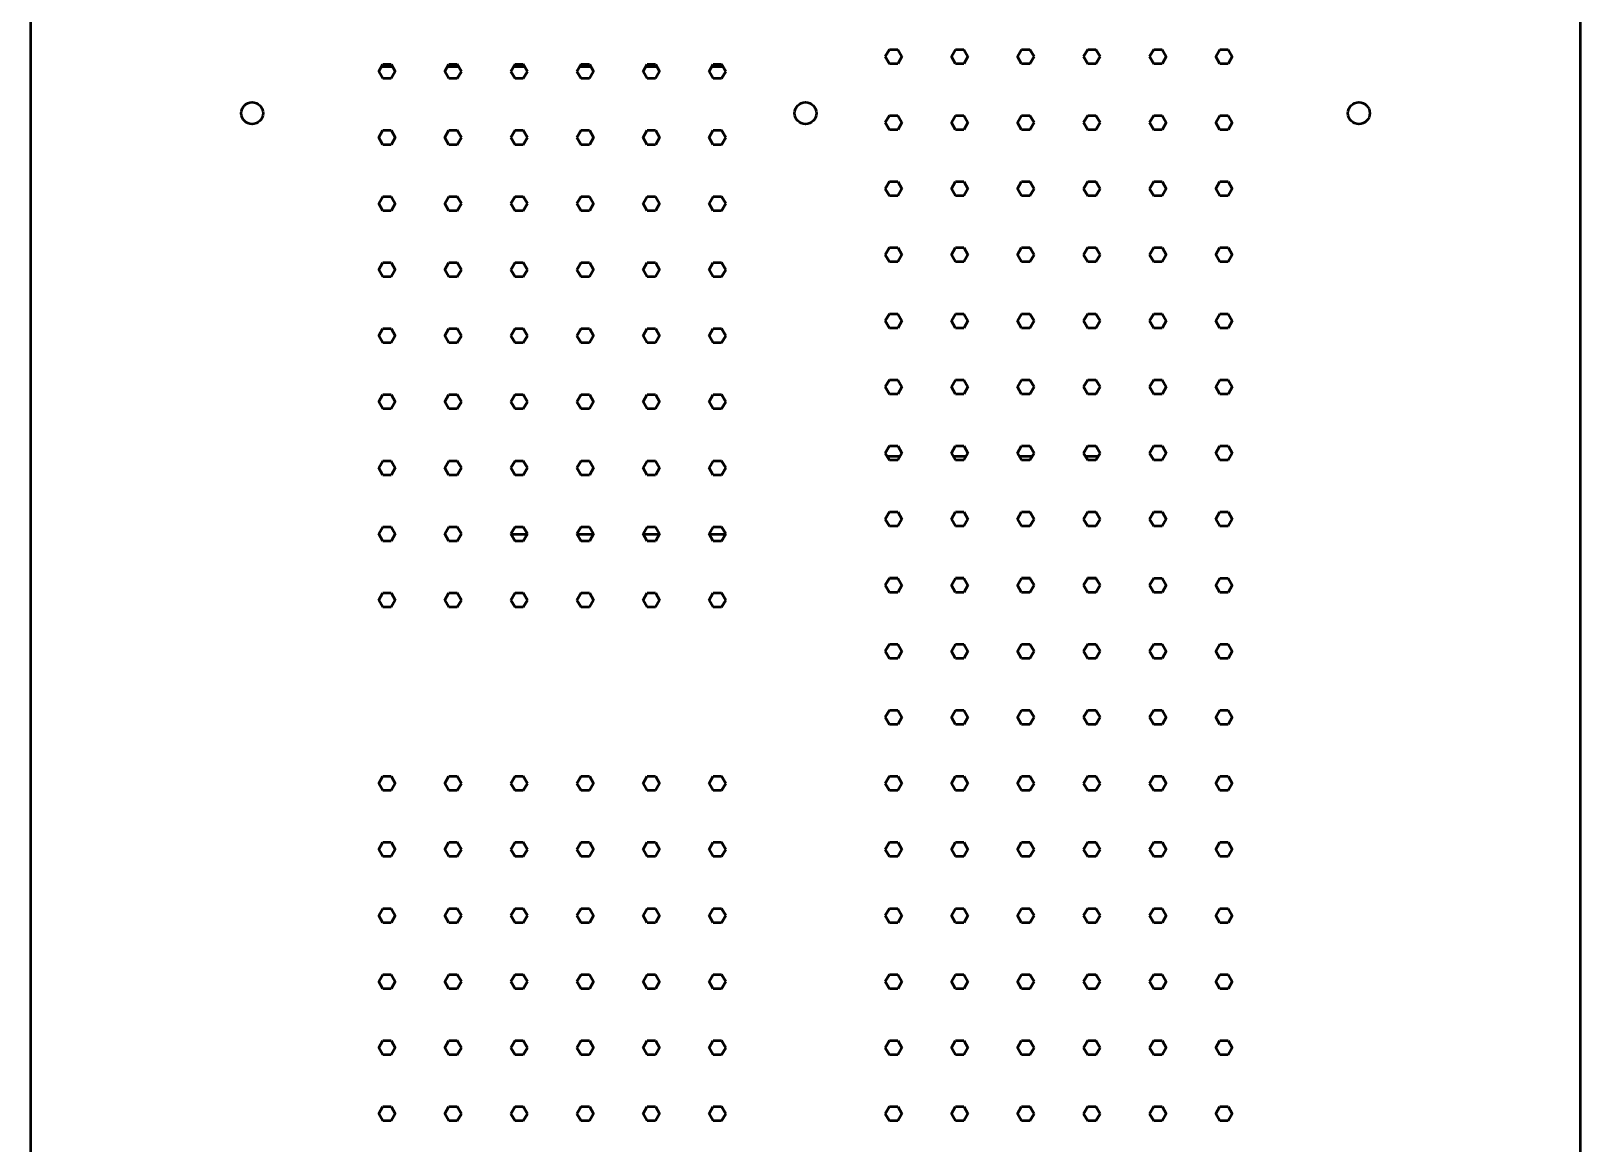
# Model space of a CAD drawing. Header units: millimetres. Extents: x 0 to 45, y -17 to 110.
# Drawn here: x 0 to 44.66, y 14.16 to 46.22 of the extents above; entities that cross this region are included whole.
import ezdxf

# ---------------------------------------------------------------- set-up
doc = ezdxf.new("R2010")
doc.units = ezdxf.units.MM
doc.layers.add('Visible (ANSI)', color=7, linetype='Continuous', lineweight=50)

msp = doc.modelspace()

# ---------------------------------------------------------------- linework, layer by layer
at = {"layer": 'Visible (ANSI)'}
for p, q in [((0, 10.114), (0, 109.807)), ((44.663, 109.807), (44.663, 10.114)), ((24.633, 45.485), (24.753, 45.692)), ((24.753, 45.692), (24.991, 45.692)), ((24.991, 45.692), (25.111, 45.485)), ((26.539, 45.485), (26.658, 45.692)), ((26.658, 45.692), (26.897, 45.692)), ((26.897, 45.692), (27.016, 45.485)), ((28.444, 45.485), (28.563, 45.692)), ((28.563, 45.692), (28.802, 45.692)), ((28.802, 45.692), (28.921, 45.485)), ((30.349, 45.485), (30.468, 45.692)), ((30.468, 45.692), (30.707, 45.692)), ((30.707, 45.692), (30.827, 45.485)), ((32.254, 45.485), (32.374, 45.692)), ((32.374, 45.692), (32.612, 45.692)), ((32.612, 45.692), (32.732, 45.485)), ((34.159, 45.485), (34.279, 45.692)), ((34.279, 45.692), (34.518, 45.692)), ((34.518, 45.692), (34.637, 45.485)), ((10.026, 45.057), (10.146, 45.264)), ((10.11, 45.202), (10.42, 45.202)), ((10.146, 45.264), (10.385, 45.264)), ((10.385, 45.264), (10.504, 45.057)), ((11.932, 45.057), (12.051, 45.264)), ((12.016, 45.202), (12.325, 45.202)), ((12.051, 45.264), (12.29, 45.264)), ((12.29, 45.264), (12.409, 45.057)), ((13.837, 45.057), (13.956, 45.264)), ((13.921, 45.202), (14.231, 45.202)), ((13.956, 45.264), (14.195, 45.264)), ((14.195, 45.264), (14.314, 45.057)), ((15.742, 45.057), (15.862, 45.264)), ((15.826, 45.202), (16.136, 45.202)), ((15.862, 45.264), (16.1, 45.264)), ((16.1, 45.264), (16.22, 45.057)), ((17.647, 45.057), (17.767, 45.264)), ((17.731, 45.202), (18.041, 45.202)), ((17.767, 45.264), (18.006, 45.264)), ((18.006, 45.264), (18.125, 45.057)), ((19.553, 45.057), (19.672, 45.264)), ((19.637, 45.202), (19.946, 45.202)), ((19.672, 45.264), (19.911, 45.264)), ((19.911, 45.264), (20.03, 45.057)), ((24.753, 45.278), (24.633, 45.485)), ((24.991, 45.278), (24.753, 45.278)), ((25.111, 45.485), (24.991, 45.278)), ((26.658, 45.278), (26.539, 45.485)), ((26.897, 45.278), (26.658, 45.278)), ((27.016, 45.485), (26.897, 45.278)), ((28.563, 45.278), (28.444, 45.485)), ((28.802, 45.278), (28.563, 45.278)), ((28.921, 45.485), (28.802, 45.278)), ((30.468, 45.278), (30.349, 45.485)), ((30.707, 45.278), (30.468, 45.278)), ((30.827, 45.485), (30.707, 45.278)), ((32.374, 45.278), (32.254, 45.485)), ((32.612, 45.278), (32.374, 45.278)), ((32.732, 45.485), (32.612, 45.278)), ((34.279, 45.278), (34.159, 45.485)), ((34.518, 45.278), (34.279, 45.278)), ((34.637, 45.485), (34.518, 45.278)), ((10.146, 44.85), (10.026, 45.057)), ((10.385, 44.85), (10.146, 44.85)), ((10.504, 45.057), (10.385, 44.85)), ((12.051, 44.85), (11.932, 45.057)), ((12.29, 44.85), (12.051, 44.85)), ((12.409, 45.057), (12.29, 44.85)), ((13.956, 44.85), (13.837, 45.057)), ((14.195, 44.85), (13.956, 44.85)), ((14.314, 45.057), (14.195, 44.85)), ((15.862, 44.85), (15.742, 45.057)), ((16.1, 44.85), (15.862, 44.85)), ((16.22, 45.057), (16.1, 44.85)), ((17.767, 44.85), (17.647, 45.057)), ((18.006, 44.85), (17.767, 44.85)), ((18.125, 45.057), (18.006, 44.85)), ((19.672, 44.85), (19.553, 45.057)), ((19.911, 44.85), (19.672, 44.85)), ((20.03, 45.057), (19.911, 44.85)), ((24.633, 43.58), (24.753, 43.787)), ((24.753, 43.787), (24.991, 43.787)), ((24.991, 43.787), (25.111, 43.58)), ((26.539, 43.58), (26.658, 43.787)), ((26.658, 43.787), (26.897, 43.787)), ((26.897, 43.787), (27.016, 43.58)), ((28.444, 43.58), (28.563, 43.787)), ((28.563, 43.787), (28.802, 43.787)), ((28.802, 43.787), (28.921, 43.58)), ((30.349, 43.58), (30.468, 43.787)), ((30.468, 43.787), (30.707, 43.787)), ((30.707, 43.787), (30.827, 43.58)), ((32.254, 43.58), (32.374, 43.787)), ((32.374, 43.787), (32.612, 43.787)), ((32.612, 43.787), (32.732, 43.58)), ((34.159, 43.58), (34.279, 43.787)), ((34.279, 43.787), (34.518, 43.787)), ((34.518, 43.787), (34.637, 43.58)), ((10.026, 43.152), (10.146, 43.359)), ((10.146, 43.359), (10.385, 43.359)), ((10.385, 43.359), (10.504, 43.152)), ((11.932, 43.152), (12.051, 43.359)), ((12.051, 43.359), (12.29, 43.359)), ((12.29, 43.359), (12.409, 43.152)), ((13.837, 43.152), (13.956, 43.359)), ((13.956, 43.359), (14.195, 43.359)), ((14.195, 43.359), (14.314, 43.152)), ((15.742, 43.152), (15.862, 43.359)), ((15.862, 43.359), (16.1, 43.359)), ((16.1, 43.359), (16.22, 43.152)), ((17.647, 43.152), (17.767, 43.359)), ((17.767, 43.359), (18.006, 43.359)), ((18.006, 43.359), (18.125, 43.152)), ((19.553, 43.152), (19.672, 43.359)), ((19.672, 43.359), (19.911, 43.359)), ((19.911, 43.359), (20.03, 43.152)), ((24.753, 43.373), (24.633, 43.58)), ((24.991, 43.373), (24.753, 43.373)), ((25.111, 43.58), (24.991, 43.373)), ((26.658, 43.373), (26.539, 43.58)), ((26.897, 43.373), (26.658, 43.373)), ((27.016, 43.58), (26.897, 43.373)), ((28.563, 43.373), (28.444, 43.58)), ((28.802, 43.373), (28.563, 43.373)), ((28.921, 43.58), (28.802, 43.373)), ((30.468, 43.373), (30.349, 43.58)), ((30.707, 43.373), (30.468, 43.373)), ((30.827, 43.58), (30.707, 43.373)), ((32.374, 43.373), (32.254, 43.58)), ((32.612, 43.373), (32.374, 43.373)), ((32.732, 43.58), (32.612, 43.373)), ((34.279, 43.373), (34.159, 43.58)), ((34.518, 43.373), (34.279, 43.373)), ((34.637, 43.58), (34.518, 43.373)), ((10.146, 42.945), (10.026, 43.152)), ((10.385, 42.945), (10.146, 42.945)), ((10.504, 43.152), (10.385, 42.945)), ((12.051, 42.945), (11.932, 43.152)), ((12.29, 42.945), (12.051, 42.945)), ((12.409, 43.152), (12.29, 42.945)), ((13.956, 42.945), (13.837, 43.152)), ((14.195, 42.945), (13.956, 42.945)), ((14.314, 43.152), (14.195, 42.945)), ((15.862, 42.945), (15.742, 43.152)), ((16.1, 42.945), (15.862, 42.945)), ((16.22, 43.152), (16.1, 42.945)), ((17.767, 42.945), (17.647, 43.152)), ((18.006, 42.945), (17.767, 42.945)), ((18.125, 43.152), (18.006, 42.945)), ((19.672, 42.945), (19.553, 43.152)), ((19.911, 42.945), (19.672, 42.945)), ((20.03, 43.152), (19.911, 42.945)), ((24.633, 41.675), (24.753, 41.882)), ((24.753, 41.468), (24.633, 41.675)), ((24.753, 41.882), (24.991, 41.882)), ((24.991, 41.882), (25.111, 41.675)), ((25.111, 41.675), (24.991, 41.468)), ((26.539, 41.675), (26.658, 41.882)), ((26.658, 41.468), (26.539, 41.675)), ((26.658, 41.882), (26.897, 41.882)), ((26.897, 41.882), (27.016, 41.675)), ((27.016, 41.675), (26.897, 41.468)), ((28.444, 41.675), (28.563, 41.882)), ((28.563, 41.468), (28.444, 41.675)), ((28.563, 41.882), (28.802, 41.882)), ((28.802, 41.882), (28.921, 41.675)), ((28.921, 41.675), (28.802, 41.468)), ((30.349, 41.675), (30.468, 41.882)), ((30.468, 41.468), (30.349, 41.675)), ((30.468, 41.882), (30.707, 41.882)), ((30.707, 41.882), (30.827, 41.675)), ((30.827, 41.675), (30.707, 41.468)), ((32.254, 41.675), (32.374, 41.882)), ((32.374, 41.468), (32.254, 41.675)), ((32.374, 41.882), (32.612, 41.882)), ((32.612, 41.882), (32.732, 41.675)), ((32.732, 41.675), (32.612, 41.468)), ((34.159, 41.675), (34.279, 41.882)), ((34.279, 41.468), (34.159, 41.675)), ((34.279, 41.882), (34.518, 41.882)), ((34.518, 41.882), (34.637, 41.675)), ((34.637, 41.675), (34.518, 41.468)), ((10.026, 41.247), (10.146, 41.453)), ((10.146, 41.04), (10.026, 41.247)), ((10.146, 41.453), (10.385, 41.453)), ((10.385, 41.453), (10.504, 41.247)), ((10.504, 41.247), (10.385, 41.04)), ((11.932, 41.247), (12.051, 41.453)), ((12.051, 41.04), (11.932, 41.247)), ((12.051, 41.453), (12.29, 41.453)), ((12.29, 41.453), (12.409, 41.247)), ((12.409, 41.247), (12.29, 41.04)), ((13.837, 41.247), (13.956, 41.453)), ((13.956, 41.04), (13.837, 41.247)), ((13.956, 41.453), (14.195, 41.453)), ((14.195, 41.453), (14.314, 41.247)), ((14.314, 41.247), (14.195, 41.04)), ((15.742, 41.247), (15.862, 41.453)), ((15.862, 41.04), (15.742, 41.247)), ((15.862, 41.453), (16.1, 41.453)), ((16.1, 41.453), (16.22, 41.247)), ((16.22, 41.247), (16.1, 41.04)), ((17.647, 41.247), (17.767, 41.453)), ((17.767, 41.04), (17.647, 41.247)), ((17.767, 41.453), (18.006, 41.453)), ((18.006, 41.453), (18.125, 41.247)), ((18.125, 41.247), (18.006, 41.04)), ((19.553, 41.247), (19.672, 41.453)), ((19.672, 41.04), (19.553, 41.247)), ((19.672, 41.453), (19.911, 41.453)), ((19.911, 41.453), (20.03, 41.247)), ((20.03, 41.247), (19.911, 41.04)), ((24.991, 41.468), (24.753, 41.468)), ((26.897, 41.468), (26.658, 41.468)), ((28.802, 41.468), (28.563, 41.468)), ((30.707, 41.468), (30.468, 41.468)), ((32.612, 41.468), (32.374, 41.468)), ((34.518, 41.468), (34.279, 41.468)), ((10.385, 41.04), (10.146, 41.04)), ((12.29, 41.04), (12.051, 41.04)), ((14.195, 41.04), (13.956, 41.04)), ((16.1, 41.04), (15.862, 41.04)), ((18.006, 41.04), (17.767, 41.04)), ((19.911, 41.04), (19.672, 41.04)), ((24.633, 39.77), (24.753, 39.976)), ((24.753, 39.563), (24.633, 39.77)), ((24.753, 39.976), (24.991, 39.976)), ((24.991, 39.976), (25.111, 39.77)), ((25.111, 39.77), (24.991, 39.563)), ((26.539, 39.77), (26.658, 39.976)), ((26.658, 39.563), (26.539, 39.77)), ((26.658, 39.976), (26.897, 39.976)), ((26.897, 39.976), (27.016, 39.77)), ((27.016, 39.77), (26.897, 39.563)), ((28.444, 39.77), (28.563, 39.976)), ((28.563, 39.563), (28.444, 39.77)), ((28.563, 39.976), (28.802, 39.976)), ((28.802, 39.976), (28.921, 39.77)), ((28.921, 39.77), (28.802, 39.563)), ((30.349, 39.77), (30.468, 39.976)), ((30.468, 39.563), (30.349, 39.77)), ((30.468, 39.976), (30.707, 39.976)), ((30.707, 39.976), (30.827, 39.77)), ((30.827, 39.77), (30.707, 39.563)), ((32.254, 39.77), (32.374, 39.976)), ((32.374, 39.563), (32.254, 39.77)), ((32.374, 39.976), (32.612, 39.976)), ((32.612, 39.976), (32.732, 39.77)), ((32.732, 39.77), (32.612, 39.563)), ((34.159, 39.77), (34.279, 39.976)), ((34.279, 39.563), (34.159, 39.77)), ((34.279, 39.976), (34.518, 39.976)), ((34.518, 39.976), (34.637, 39.77)), ((34.637, 39.77), (34.518, 39.563)), ((10.026, 39.341), (10.146, 39.548)), ((10.146, 39.134), (10.026, 39.341)), ((10.146, 39.548), (10.385, 39.548)), ((10.385, 39.548), (10.504, 39.341)), ((10.504, 39.341), (10.385, 39.134)), ((11.932, 39.341), (12.051, 39.548)), ((12.051, 39.134), (11.932, 39.341)), ((12.051, 39.548), (12.29, 39.548)), ((12.29, 39.548), (12.409, 39.341)), ((12.409, 39.341), (12.29, 39.134)), ((13.837, 39.341), (13.956, 39.548)), ((13.956, 39.134), (13.837, 39.341)), ((13.956, 39.548), (14.195, 39.548)), ((14.195, 39.548), (14.314, 39.341)), ((14.314, 39.341), (14.195, 39.134)), ((15.742, 39.341), (15.862, 39.548)), ((15.862, 39.134), (15.742, 39.341)), ((15.862, 39.548), (16.1, 39.548)), ((16.1, 39.548), (16.22, 39.341)), ((16.22, 39.341), (16.1, 39.134)), ((17.647, 39.341), (17.767, 39.548)), ((17.767, 39.134), (17.647, 39.341)), ((17.767, 39.548), (18.006, 39.548)), ((18.006, 39.548), (18.125, 39.341)), ((18.125, 39.341), (18.006, 39.134)), ((19.553, 39.341), (19.672, 39.548)), ((19.672, 39.134), (19.553, 39.341)), ((19.672, 39.548), (19.911, 39.548)), ((19.911, 39.548), (20.03, 39.341)), ((20.03, 39.341), (19.911, 39.134)), ((24.991, 39.563), (24.753, 39.563)), ((26.897, 39.563), (26.658, 39.563)), ((28.802, 39.563), (28.563, 39.563)), ((30.707, 39.563), (30.468, 39.563)), ((32.612, 39.563), (32.374, 39.563)), ((34.518, 39.563), (34.279, 39.563)), ((10.385, 39.134), (10.146, 39.134)), ((12.29, 39.134), (12.051, 39.134)), ((14.195, 39.134), (13.956, 39.134)), ((16.1, 39.134), (15.862, 39.134)), ((18.006, 39.134), (17.767, 39.134)), ((19.911, 39.134), (19.672, 39.134)), ((24.633, 37.864), (24.753, 38.071)), ((24.753, 38.071), (24.991, 38.071)), ((24.991, 38.071), (25.111, 37.864)), ((26.539, 37.864), (26.658, 38.071)), ((26.658, 38.071), (26.897, 38.071)), ((26.897, 38.071), (27.016, 37.864)), ((28.444, 37.864), (28.563, 38.071)), ((28.563, 38.071), (28.802, 38.071)), ((28.802, 38.071), (28.921, 37.864)), ((30.349, 37.864), (30.468, 38.071)), ((30.468, 38.071), (30.707, 38.071)), ((30.707, 38.071), (30.827, 37.864)), ((32.254, 37.864), (32.374, 38.071)), ((32.374, 38.071), (32.612, 38.071)), ((32.612, 38.071), (32.732, 37.864)), ((34.159, 37.864), (34.279, 38.071)), ((34.279, 38.071), (34.518, 38.071)), ((34.518, 38.071), (34.637, 37.864)), ((10.026, 37.436), (10.146, 37.643)), ((10.146, 37.643), (10.385, 37.643)), ((10.385, 37.643), (10.504, 37.436)), ((11.932, 37.436), (12.051, 37.643)), ((12.051, 37.643), (12.29, 37.643)), ((12.29, 37.643), (12.409, 37.436)), ((13.837, 37.436), (13.956, 37.643)), ((13.956, 37.643), (14.195, 37.643)), ((14.195, 37.643), (14.314, 37.436)), ((15.742, 37.436), (15.862, 37.643)), ((15.862, 37.643), (16.1, 37.643)), ((16.1, 37.643), (16.22, 37.436)), ((17.647, 37.436), (17.767, 37.643)), ((17.767, 37.643), (18.006, 37.643)), ((18.006, 37.643), (18.125, 37.436)), ((19.553, 37.436), (19.672, 37.643)), ((19.672, 37.643), (19.911, 37.643)), ((19.911, 37.643), (20.03, 37.436)), ((24.753, 37.658), (24.633, 37.864)), ((24.991, 37.658), (24.753, 37.658)), ((25.111, 37.864), (24.991, 37.658)), ((26.658, 37.658), (26.539, 37.864)), ((26.897, 37.658), (26.658, 37.658)), ((27.016, 37.864), (26.897, 37.658)), ((28.563, 37.658), (28.444, 37.864)), ((28.802, 37.658), (28.563, 37.658)), ((28.921, 37.864), (28.802, 37.658)), ((30.468, 37.658), (30.349, 37.864)), ((30.707, 37.658), (30.468, 37.658)), ((30.827, 37.864), (30.707, 37.658)), ((32.374, 37.658), (32.254, 37.864)), ((32.612, 37.658), (32.374, 37.658)), ((32.732, 37.864), (32.612, 37.658)), ((34.279, 37.658), (34.159, 37.864)), ((34.518, 37.658), (34.279, 37.658)), ((34.637, 37.864), (34.518, 37.658)), ((10.146, 37.229), (10.026, 37.436)), ((10.385, 37.229), (10.146, 37.229)), ((10.504, 37.436), (10.385, 37.229)), ((12.051, 37.229), (11.932, 37.436)), ((12.29, 37.229), (12.051, 37.229)), ((12.409, 37.436), (12.29, 37.229)), ((13.956, 37.229), (13.837, 37.436)), ((14.195, 37.229), (13.956, 37.229)), ((14.314, 37.436), (14.195, 37.229)), ((15.862, 37.229), (15.742, 37.436)), ((16.1, 37.229), (15.862, 37.229)), ((16.22, 37.436), (16.1, 37.229)), ((17.767, 37.229), (17.647, 37.436)), ((18.006, 37.229), (17.767, 37.229)), ((18.125, 37.436), (18.006, 37.229)), ((19.672, 37.229), (19.553, 37.436)), ((19.911, 37.229), (19.672, 37.229)), ((20.03, 37.436), (19.911, 37.229)), ((10.026, 35.531), (10.146, 35.738)), ((10.146, 35.738), (10.385, 35.738)), ((10.385, 35.738), (10.504, 35.531)), ((11.932, 35.531), (12.051, 35.738)), ((12.051, 35.738), (12.29, 35.738)), ((12.29, 35.738), (12.409, 35.531)), ((13.837, 35.531), (13.956, 35.738)), ((13.956, 35.738), (14.195, 35.738)), ((14.195, 35.738), (14.314, 35.531)), ((15.742, 35.531), (15.862, 35.738)), ((15.862, 35.738), (16.1, 35.738)), ((16.1, 35.738), (16.22, 35.531)), ((17.647, 35.531), (17.767, 35.738)), ((17.767, 35.738), (18.006, 35.738)), ((18.006, 35.738), (18.125, 35.531)), ((19.553, 35.531), (19.672, 35.738)), ((19.672, 35.738), (19.911, 35.738)), ((19.911, 35.738), (20.03, 35.531)), ((24.633, 35.959), (24.753, 36.166)), ((24.753, 35.752), (24.633, 35.959)), ((24.753, 36.166), (24.991, 36.166)), ((24.991, 35.752), (24.753, 35.752)), ((24.991, 36.166), (25.111, 35.959)), ((25.111, 35.959), (24.991, 35.752)), ((26.539, 35.959), (26.658, 36.166)), ((26.658, 35.752), (26.539, 35.959)), ((26.658, 36.166), (26.897, 36.166)), ((26.897, 35.752), (26.658, 35.752)), ((26.897, 36.166), (27.016, 35.959)), ((27.016, 35.959), (26.897, 35.752)), ((28.444, 35.959), (28.563, 36.166)), ((28.563, 35.752), (28.444, 35.959)), ((28.563, 36.166), (28.802, 36.166)), ((28.802, 35.752), (28.563, 35.752)), ((28.802, 36.166), (28.921, 35.959)), ((28.921, 35.959), (28.802, 35.752)), ((30.349, 35.959), (30.468, 36.166)), ((30.468, 35.752), (30.349, 35.959)), ((30.468, 36.166), (30.707, 36.166)), ((30.707, 35.752), (30.468, 35.752)), ((30.707, 36.166), (30.827, 35.959)), ((30.827, 35.959), (30.707, 35.752)), ((32.254, 35.959), (32.374, 36.166)), ((32.374, 35.752), (32.254, 35.959)), ((32.374, 36.166), (32.612, 36.166)), ((32.612, 35.752), (32.374, 35.752)), ((32.612, 36.166), (32.732, 35.959)), ((32.732, 35.959), (32.612, 35.752)), ((34.159, 35.959), (34.279, 36.166)), ((34.279, 35.752), (34.159, 35.959)), ((34.279, 36.166), (34.518, 36.166)), ((34.518, 35.752), (34.279, 35.752)), ((34.518, 36.166), (34.637, 35.959)), ((34.637, 35.959), (34.518, 35.752)), ((10.146, 35.324), (10.026, 35.531)), ((10.385, 35.324), (10.146, 35.324)), ((10.504, 35.531), (10.385, 35.324)), ((12.051, 35.324), (11.932, 35.531)), ((12.29, 35.324), (12.051, 35.324)), ((12.409, 35.531), (12.29, 35.324)), ((13.956, 35.324), (13.837, 35.531)), ((14.195, 35.324), (13.956, 35.324)), ((14.314, 35.531), (14.195, 35.324)), ((15.862, 35.324), (15.742, 35.531)), ((16.1, 35.324), (15.862, 35.324)), ((16.22, 35.531), (16.1, 35.324)), ((17.767, 35.324), (17.647, 35.531)), ((18.006, 35.324), (17.767, 35.324)), ((18.125, 35.531), (18.006, 35.324)), ((19.672, 35.324), (19.553, 35.531)), ((19.911, 35.324), (19.672, 35.324)), ((20.03, 35.531), (19.911, 35.324)), ((24.633, 34.054), (24.753, 34.261)), ((24.753, 33.847), (24.633, 34.054)), ((24.687, 33.961), (25.058, 33.961)), ((24.753, 34.261), (24.991, 34.261)), ((24.991, 34.261), (25.111, 34.054)), ((25.111, 34.054), (24.991, 33.847)), ((26.539, 34.054), (26.658, 34.261)), ((26.658, 33.847), (26.539, 34.054)), ((26.592, 33.961), (26.963, 33.961)), ((26.658, 34.261), (26.897, 34.261)), ((26.897, 34.261), (27.016, 34.054)), ((27.016, 34.054), (26.897, 33.847)), ((28.444, 34.054), (28.563, 34.261)), ((28.563, 33.847), (28.444, 34.054)), ((28.497, 33.961), (28.868, 33.961)), ((28.563, 34.261), (28.802, 34.261)), ((28.802, 34.261), (28.921, 34.054)), ((28.921, 34.054), (28.802, 33.847)), ((30.349, 34.054), (30.468, 34.261)), ((30.468, 33.847), (30.349, 34.054)), ((30.402, 33.961), (30.773, 33.961)), ((30.468, 34.261), (30.707, 34.261)), ((30.707, 34.261), (30.827, 34.054)), ((30.827, 34.054), (30.707, 33.847)), ((32.254, 34.054), (32.374, 34.261)), ((32.374, 33.847), (32.254, 34.054)), ((32.374, 34.261), (32.612, 34.261)), ((32.612, 34.261), (32.732, 34.054)), ((32.732, 34.054), (32.612, 33.847)), ((34.159, 34.054), (34.279, 34.261)), ((34.279, 33.847), (34.159, 34.054)), ((34.279, 34.261), (34.518, 34.261)), ((34.518, 34.261), (34.637, 34.054)), ((34.637, 34.054), (34.518, 33.847)), ((10.026, 33.626), (10.146, 33.832)), ((10.146, 33.419), (10.026, 33.626)), ((10.146, 33.832), (10.385, 33.832)), ((10.385, 33.832), (10.504, 33.626)), ((10.504, 33.626), (10.385, 33.419)), ((11.932, 33.626), (12.051, 33.832)), ((12.051, 33.419), (11.932, 33.626)), ((12.051, 33.832), (12.29, 33.832)), ((12.29, 33.832), (12.409, 33.626)), ((12.409, 33.626), (12.29, 33.419)), ((13.837, 33.626), (13.956, 33.832)), ((13.956, 33.419), (13.837, 33.626)), ((13.956, 33.832), (14.195, 33.832)), ((14.195, 33.832), (14.314, 33.626)), ((14.314, 33.626), (14.195, 33.419)), ((15.742, 33.626), (15.862, 33.832)), ((15.862, 33.419), (15.742, 33.626)), ((15.862, 33.832), (16.1, 33.832)), ((16.1, 33.832), (16.22, 33.626)), ((16.22, 33.626), (16.1, 33.419)), ((17.647, 33.626), (17.767, 33.832)), ((17.767, 33.419), (17.647, 33.626)), ((17.767, 33.832), (18.006, 33.832)), ((18.006, 33.832), (18.125, 33.626)), ((18.125, 33.626), (18.006, 33.419)), ((19.553, 33.626), (19.672, 33.832)), ((19.672, 33.419), (19.553, 33.626)), ((19.672, 33.832), (19.911, 33.832)), ((19.911, 33.832), (20.03, 33.626)), ((20.03, 33.626), (19.911, 33.419)), ((24.991, 33.847), (24.753, 33.847)), ((26.897, 33.847), (26.658, 33.847)), ((28.802, 33.847), (28.563, 33.847)), ((30.707, 33.847), (30.468, 33.847)), ((32.612, 33.847), (32.374, 33.847)), ((34.518, 33.847), (34.279, 33.847)), ((10.385, 33.419), (10.146, 33.419)), ((12.29, 33.419), (12.051, 33.419)), ((14.195, 33.419), (13.956, 33.419)), ((16.1, 33.419), (15.862, 33.419)), ((18.006, 33.419), (17.767, 33.419)), ((19.911, 33.419), (19.672, 33.419)), ((24.633, 32.149), (24.753, 32.355)), ((24.753, 32.355), (24.991, 32.355)), ((24.991, 32.355), (25.111, 32.149)), ((26.539, 32.149), (26.658, 32.355)), ((26.658, 32.355), (26.897, 32.355)), ((26.897, 32.355), (27.016, 32.149)), ((28.444, 32.149), (28.563, 32.355)), ((28.563, 32.355), (28.802, 32.355)), ((28.802, 32.355), (28.921, 32.149)), ((30.349, 32.149), (30.468, 32.355)), ((30.468, 32.355), (30.707, 32.355)), ((30.707, 32.355), (30.827, 32.149)), ((32.254, 32.149), (32.374, 32.355)), ((32.374, 32.355), (32.612, 32.355)), ((32.612, 32.355), (32.732, 32.149)), ((34.159, 32.149), (34.279, 32.355)), ((34.279, 32.355), (34.518, 32.355)), ((34.518, 32.355), (34.637, 32.149)), ((10.026, 31.72), (10.146, 31.927)), ((10.146, 31.514), (10.026, 31.72)), ((10.146, 31.927), (10.385, 31.927)), ((10.385, 31.927), (10.504, 31.72)), ((10.504, 31.72), (10.385, 31.514)), ((11.932, 31.72), (12.051, 31.927)), ((12.051, 31.514), (11.932, 31.72)), ((12.051, 31.927), (12.29, 31.927)), ((12.29, 31.927), (12.409, 31.72)), ((12.409, 31.72), (12.29, 31.514)), ((13.837, 31.72), (13.956, 31.927)), ((13.956, 31.514), (13.837, 31.72)), ((13.84, 31.715), (14.311, 31.715)), ((13.956, 31.927), (14.195, 31.927)), ((14.195, 31.927), (14.314, 31.72)), ((14.314, 31.72), (14.195, 31.514)), ((15.742, 31.72), (15.862, 31.927)), ((15.862, 31.514), (15.742, 31.72)), ((15.745, 31.715), (16.216, 31.715)), ((15.862, 31.927), (16.1, 31.927)), ((16.1, 31.927), (16.22, 31.72)), ((16.22, 31.72), (16.1, 31.514)), ((17.647, 31.72), (17.767, 31.927)), ((17.767, 31.514), (17.647, 31.72)), ((17.651, 31.715), (18.122, 31.715)), ((17.767, 31.927), (18.006, 31.927)), ((18.006, 31.927), (18.125, 31.72)), ((18.125, 31.72), (18.006, 31.514)), ((19.553, 31.72), (19.672, 31.927)), ((19.672, 31.514), (19.553, 31.72)), ((19.556, 31.715), (20.027, 31.715)), ((19.672, 31.927), (19.911, 31.927)), ((19.911, 31.927), (20.03, 31.72)), ((20.03, 31.72), (19.911, 31.514)), ((24.753, 31.942), (24.633, 32.149)), ((24.991, 31.942), (24.753, 31.942)), ((25.111, 32.149), (24.991, 31.942)), ((26.658, 31.942), (26.539, 32.149)), ((26.897, 31.942), (26.658, 31.942)), ((27.016, 32.149), (26.897, 31.942)), ((28.563, 31.942), (28.444, 32.149)), ((28.802, 31.942), (28.563, 31.942)), ((28.921, 32.149), (28.802, 31.942)), ((30.468, 31.942), (30.349, 32.149)), ((30.707, 31.942), (30.468, 31.942)), ((30.827, 32.149), (30.707, 31.942)), ((32.374, 31.942), (32.254, 32.149)), ((32.612, 31.942), (32.374, 31.942)), ((32.732, 32.149), (32.612, 31.942)), ((34.279, 31.942), (34.159, 32.149)), ((34.518, 31.942), (34.279, 31.942)), ((34.637, 32.149), (34.518, 31.942)), ((10.385, 31.514), (10.146, 31.514)), ((12.29, 31.514), (12.051, 31.514)), ((14.195, 31.514), (13.956, 31.514)), ((16.1, 31.514), (15.862, 31.514)), ((18.006, 31.514), (17.767, 31.514)), ((19.911, 31.514), (19.672, 31.514)), ((24.633, 30.243), (24.753, 30.45)), ((24.995, 30.444), (24.749, 30.444)), ((24.753, 30.45), (24.991, 30.45)), ((24.991, 30.45), (25.111, 30.243)), ((26.539, 30.243), (26.658, 30.45)), ((26.9, 30.444), (26.655, 30.444)), ((26.658, 30.45), (26.897, 30.45)), ((26.897, 30.45), (27.016, 30.243)), ((28.444, 30.243), (28.563, 30.45)), ((28.805, 30.444), (28.56, 30.444)), ((28.563, 30.45), (28.802, 30.45)), ((28.802, 30.45), (28.921, 30.243)), ((30.349, 30.243), (30.468, 30.45)), ((30.711, 30.444), (30.465, 30.444)), ((30.468, 30.45), (30.707, 30.45)), ((30.707, 30.45), (30.827, 30.243)), ((32.254, 30.243), (32.374, 30.45)), ((32.374, 30.45), (32.612, 30.45)), ((32.612, 30.45), (32.732, 30.243)), ((34.159, 30.243), (34.279, 30.45)), ((34.279, 30.45), (34.518, 30.45)), ((34.518, 30.45), (34.637, 30.243)), ((10.026, 29.815), (10.146, 30.022)), ((10.146, 30.022), (10.385, 30.022)), ((10.385, 30.022), (10.504, 29.815)), ((11.932, 29.815), (12.051, 30.022)), ((12.051, 30.022), (12.29, 30.022)), ((12.29, 30.022), (12.409, 29.815)), ((13.837, 29.815), (13.956, 30.022)), ((13.956, 30.022), (14.195, 30.022)), ((14.195, 30.022), (14.314, 29.815)), ((15.742, 29.815), (15.862, 30.022)), ((15.862, 30.022), (16.1, 30.022)), ((16.1, 30.022), (16.22, 29.815)), ((17.647, 29.815), (17.767, 30.022)), ((17.767, 30.022), (18.006, 30.022)), ((18.006, 30.022), (18.125, 29.815)), ((19.553, 29.815), (19.672, 30.022)), ((19.672, 30.022), (19.911, 30.022)), ((19.911, 30.022), (20.03, 29.815)), ((24.753, 30.037), (24.633, 30.243)), ((24.991, 30.037), (24.753, 30.037)), ((25.111, 30.243), (24.991, 30.037)), ((26.658, 30.037), (26.539, 30.243)), ((26.897, 30.037), (26.658, 30.037)), ((27.016, 30.243), (26.897, 30.037)), ((28.563, 30.037), (28.444, 30.243)), ((28.802, 30.037), (28.563, 30.037)), ((28.921, 30.243), (28.802, 30.037)), ((30.468, 30.037), (30.349, 30.243)), ((30.707, 30.037), (30.468, 30.037)), ((30.827, 30.243), (30.707, 30.037)), ((32.374, 30.037), (32.254, 30.243)), ((32.612, 30.037), (32.374, 30.037)), ((32.732, 30.243), (32.612, 30.037)), ((34.279, 30.037), (34.159, 30.243)), ((34.518, 30.037), (34.279, 30.037)), ((34.637, 30.243), (34.518, 30.037)), ((10.146, 29.608), (10.026, 29.815)), ((10.385, 29.608), (10.146, 29.608)), ((10.504, 29.815), (10.385, 29.608)), ((12.051, 29.608), (11.932, 29.815)), ((12.29, 29.608), (12.051, 29.608)), ((12.409, 29.815), (12.29, 29.608)), ((13.956, 29.608), (13.837, 29.815)), ((14.195, 29.608), (13.956, 29.608)), ((14.314, 29.815), (14.195, 29.608)), ((15.862, 29.608), (15.742, 29.815)), ((16.1, 29.608), (15.862, 29.608)), ((16.22, 29.815), (16.1, 29.608)), ((17.767, 29.608), (17.647, 29.815)), ((18.006, 29.608), (17.767, 29.608)), ((18.125, 29.815), (18.006, 29.608)), ((19.672, 29.608), (19.553, 29.815)), ((19.911, 29.608), (19.672, 29.608)), ((20.03, 29.815), (19.911, 29.608)), ((24.633, 28.338), (24.753, 28.545)), ((24.753, 28.131), (24.633, 28.338)), ((24.753, 28.545), (24.991, 28.545)), ((24.991, 28.545), (25.111, 28.338)), ((25.111, 28.338), (24.991, 28.131)), ((26.539, 28.338), (26.658, 28.545)), ((26.658, 28.131), (26.539, 28.338)), ((26.658, 28.545), (26.897, 28.545)), ((26.897, 28.545), (27.016, 28.338)), ((27.016, 28.338), (26.897, 28.131)), ((28.444, 28.338), (28.563, 28.545)), ((28.563, 28.131), (28.444, 28.338)), ((28.563, 28.545), (28.802, 28.545)), ((28.802, 28.545), (28.921, 28.338)), ((28.921, 28.338), (28.802, 28.131)), ((30.349, 28.338), (30.468, 28.545)), ((30.468, 28.131), (30.349, 28.338)), ((30.468, 28.545), (30.707, 28.545)), ((30.707, 28.545), (30.827, 28.338)), ((30.827, 28.338), (30.707, 28.131)), ((32.254, 28.338), (32.374, 28.545)), ((32.374, 28.131), (32.254, 28.338)), ((32.374, 28.545), (32.612, 28.545)), ((32.612, 28.545), (32.732, 28.338)), ((32.732, 28.338), (32.612, 28.131)), ((34.159, 28.338), (34.279, 28.545)), ((34.279, 28.131), (34.159, 28.338)), ((34.279, 28.545), (34.518, 28.545)), ((34.518, 28.545), (34.637, 28.338)), ((34.637, 28.338), (34.518, 28.131)), ((24.991, 28.131), (24.753, 28.131)), ((26.897, 28.131), (26.658, 28.131)), ((28.802, 28.131), (28.563, 28.131)), ((30.707, 28.131), (30.468, 28.131)), ((32.612, 28.131), (32.374, 28.131)), ((34.518, 28.131), (34.279, 28.131)), ((24.633, 26.433), (24.753, 26.64)), ((24.753, 26.226), (24.633, 26.433)), ((24.753, 26.64), (24.991, 26.64)), ((24.991, 26.64), (25.111, 26.433)), ((25.111, 26.433), (24.991, 26.226)), ((26.539, 26.433), (26.658, 26.64)), ((26.658, 26.226), (26.539, 26.433)), ((26.658, 26.64), (26.897, 26.64)), ((26.897, 26.64), (27.016, 26.433)), ((27.016, 26.433), (26.897, 26.226)), ((28.444, 26.433), (28.563, 26.64)), ((28.563, 26.226), (28.444, 26.433)), ((28.563, 26.64), (28.802, 26.64)), ((28.802, 26.64), (28.921, 26.433)), ((28.921, 26.433), (28.802, 26.226)), ((30.349, 26.433), (30.468, 26.64)), ((30.468, 26.226), (30.349, 26.433)), ((30.468, 26.64), (30.707, 26.64)), ((30.707, 26.64), (30.827, 26.433)), ((30.827, 26.433), (30.707, 26.226)), ((32.254, 26.433), (32.374, 26.64)), ((32.374, 26.226), (32.254, 26.433)), ((32.374, 26.64), (32.612, 26.64)), ((32.612, 26.64), (32.732, 26.433)), ((32.732, 26.433), (32.612, 26.226)), ((34.159, 26.433), (34.279, 26.64)), ((34.279, 26.226), (34.159, 26.433)), ((34.279, 26.64), (34.518, 26.64)), ((34.518, 26.64), (34.637, 26.433)), ((34.637, 26.433), (34.518, 26.226)), ((24.991, 26.226), (24.753, 26.226)), ((26.897, 26.226), (26.658, 26.226)), ((28.802, 26.226), (28.563, 26.226)), ((30.707, 26.226), (30.468, 26.226)), ((32.612, 26.226), (32.374, 26.226)), ((34.518, 26.226), (34.279, 26.226)), ((10.026, 24.528), (10.146, 24.734)), ((10.146, 24.734), (10.385, 24.734)), ((10.385, 24.734), (10.504, 24.528)), ((11.932, 24.528), (12.051, 24.734)), ((12.051, 24.734), (12.29, 24.734)), ((12.29, 24.734), (12.409, 24.528)), ((13.837, 24.528), (13.956, 24.734)), ((13.956, 24.734), (14.195, 24.734)), ((14.195, 24.734), (14.314, 24.528)), ((15.742, 24.528), (15.862, 24.734)), ((15.862, 24.734), (16.1, 24.734)), ((16.1, 24.734), (16.22, 24.528)), ((17.647, 24.528), (17.767, 24.734)), ((17.767, 24.734), (18.006, 24.734)), ((18.006, 24.734), (18.125, 24.528)), ((19.553, 24.528), (19.672, 24.734)), ((19.672, 24.734), (19.911, 24.734)), ((19.911, 24.734), (20.03, 24.528)), ((24.633, 24.528), (24.753, 24.734)), ((24.753, 24.734), (24.991, 24.734)), ((24.991, 24.734), (25.111, 24.528)), ((26.539, 24.528), (26.658, 24.734)), ((26.658, 24.734), (26.897, 24.734)), ((26.897, 24.734), (27.016, 24.528)), ((28.444, 24.528), (28.563, 24.734)), ((28.563, 24.734), (28.802, 24.734)), ((28.802, 24.734), (28.921, 24.528)), ((30.349, 24.528), (30.468, 24.734)), ((30.468, 24.734), (30.707, 24.734)), ((30.707, 24.734), (30.827, 24.528)), ((32.254, 24.528), (32.374, 24.734)), ((32.374, 24.734), (32.612, 24.734)), ((32.612, 24.734), (32.732, 24.528)), ((34.159, 24.528), (34.279, 24.734)), ((34.279, 24.734), (34.518, 24.734)), ((34.518, 24.734), (34.637, 24.528)), ((10.146, 24.321), (10.026, 24.528)), ((10.385, 24.321), (10.146, 24.321)), ((10.504, 24.528), (10.385, 24.321)), ((12.051, 24.321), (11.932, 24.528)), ((12.29, 24.321), (12.051, 24.321)), ((12.409, 24.528), (12.29, 24.321)), ((13.956, 24.321), (13.837, 24.528)), ((14.195, 24.321), (13.956, 24.321)), ((14.314, 24.528), (14.195, 24.321)), ((15.862, 24.321), (15.742, 24.528)), ((16.1, 24.321), (15.862, 24.321)), ((16.22, 24.528), (16.1, 24.321)), ((17.767, 24.321), (17.647, 24.528)), ((18.006, 24.321), (17.767, 24.321)), ((18.125, 24.528), (18.006, 24.321)), ((19.672, 24.321), (19.553, 24.528)), ((19.911, 24.321), (19.672, 24.321)), ((20.03, 24.528), (19.911, 24.321)), ((24.753, 24.321), (24.633, 24.528)), ((24.991, 24.321), (24.753, 24.321)), ((25.111, 24.528), (24.991, 24.321)), ((26.658, 24.321), (26.539, 24.528)), ((26.897, 24.321), (26.658, 24.321)), ((27.016, 24.528), (26.897, 24.321)), ((28.563, 24.321), (28.444, 24.528)), ((28.802, 24.321), (28.563, 24.321)), ((28.921, 24.528), (28.802, 24.321)), ((30.468, 24.321), (30.349, 24.528)), ((30.707, 24.321), (30.468, 24.321)), ((30.827, 24.528), (30.707, 24.321)), ((32.374, 24.321), (32.254, 24.528)), ((32.612, 24.321), (32.374, 24.321)), ((32.732, 24.528), (32.612, 24.321)), ((34.279, 24.321), (34.159, 24.528)), ((34.518, 24.321), (34.279, 24.321)), ((34.637, 24.528), (34.518, 24.321)), ((10.026, 22.622), (10.146, 22.829)), ((10.146, 22.829), (10.385, 22.829)), ((10.385, 22.829), (10.504, 22.622)), ((11.932, 22.622), (12.051, 22.829)), ((12.051, 22.829), (12.29, 22.829)), ((12.29, 22.829), (12.409, 22.622)), ((13.837, 22.622), (13.956, 22.829)), ((13.956, 22.829), (14.195, 22.829)), ((14.195, 22.829), (14.314, 22.622)), ((15.742, 22.622), (15.862, 22.829)), ((15.862, 22.829), (16.1, 22.829)), ((16.1, 22.829), (16.22, 22.622)), ((17.647, 22.622), (17.767, 22.829)), ((17.767, 22.829), (18.006, 22.829)), ((18.006, 22.829), (18.125, 22.622)), ((19.553, 22.622), (19.672, 22.829)), ((19.672, 22.829), (19.911, 22.829)), ((19.911, 22.829), (20.03, 22.622)), ((24.633, 22.622), (24.753, 22.829)), ((24.753, 22.829), (24.991, 22.829)), ((24.991, 22.829), (25.111, 22.622)), ((26.539, 22.622), (26.658, 22.829)), ((26.658, 22.829), (26.897, 22.829)), ((26.897, 22.829), (27.016, 22.622)), ((28.444, 22.622), (28.563, 22.829)), ((28.563, 22.829), (28.802, 22.829)), ((28.802, 22.829), (28.921, 22.622)), ((30.349, 22.622), (30.468, 22.829)), ((30.468, 22.829), (30.707, 22.829)), ((30.707, 22.829), (30.827, 22.622)), ((32.254, 22.622), (32.374, 22.829)), ((32.374, 22.829), (32.612, 22.829)), ((32.612, 22.829), (32.732, 22.622)), ((34.159, 22.622), (34.279, 22.829)), ((34.279, 22.829), (34.518, 22.829)), ((34.518, 22.829), (34.637, 22.622)), ((10.146, 22.416), (10.026, 22.622)), ((10.385, 22.416), (10.146, 22.416)), ((10.504, 22.622), (10.385, 22.416)), ((12.051, 22.416), (11.932, 22.622)), ((12.29, 22.416), (12.051, 22.416)), ((12.409, 22.622), (12.29, 22.416)), ((13.956, 22.416), (13.837, 22.622)), ((14.195, 22.416), (13.956, 22.416)), ((14.314, 22.622), (14.195, 22.416)), ((15.862, 22.416), (15.742, 22.622)), ((16.1, 22.416), (15.862, 22.416)), ((16.22, 22.622), (16.1, 22.416)), ((17.767, 22.416), (17.647, 22.622)), ((18.006, 22.416), (17.767, 22.416)), ((18.125, 22.622), (18.006, 22.416)), ((19.672, 22.416), (19.553, 22.622)), ((19.911, 22.416), (19.672, 22.416)), ((20.03, 22.622), (19.911, 22.416)), ((24.753, 22.416), (24.633, 22.622)), ((24.991, 22.416), (24.753, 22.416)), ((25.111, 22.622), (24.991, 22.416)), ((26.658, 22.416), (26.539, 22.622)), ((26.897, 22.416), (26.658, 22.416)), ((27.016, 22.622), (26.897, 22.416)), ((28.563, 22.416), (28.444, 22.622)), ((28.802, 22.416), (28.563, 22.416)), ((28.921, 22.622), (28.802, 22.416)), ((30.468, 22.416), (30.349, 22.622)), ((30.707, 22.416), (30.468, 22.416)), ((30.827, 22.622), (30.707, 22.416)), ((32.374, 22.416), (32.254, 22.622)), ((32.612, 22.416), (32.374, 22.416)), ((32.732, 22.622), (32.612, 22.416)), ((34.279, 22.416), (34.159, 22.622)), ((34.518, 22.416), (34.279, 22.416)), ((34.637, 22.622), (34.518, 22.416)), ((10.026, 20.717), (10.146, 20.924)), ((10.146, 20.51), (10.026, 20.717)), ((10.146, 20.924), (10.385, 20.924)), ((10.385, 20.924), (10.504, 20.717)), ((10.504, 20.717), (10.385, 20.51)), ((11.932, 20.717), (12.051, 20.924)), ((12.051, 20.51), (11.932, 20.717)), ((12.051, 20.924), (12.29, 20.924)), ((12.29, 20.924), (12.409, 20.717)), ((12.409, 20.717), (12.29, 20.51)), ((13.837, 20.717), (13.956, 20.924)), ((13.956, 20.51), (13.837, 20.717)), ((13.956, 20.924), (14.195, 20.924)), ((14.195, 20.924), (14.314, 20.717)), ((14.314, 20.717), (14.195, 20.51)), ((15.742, 20.717), (15.862, 20.924)), ((15.862, 20.51), (15.742, 20.717)), ((15.862, 20.924), (16.1, 20.924)), ((16.1, 20.924), (16.22, 20.717)), ((16.22, 20.717), (16.1, 20.51)), ((17.647, 20.717), (17.767, 20.924)), ((17.767, 20.51), (17.647, 20.717)), ((17.767, 20.924), (18.006, 20.924)), ((18.006, 20.924), (18.125, 20.717)), ((18.125, 20.717), (18.006, 20.51)), ((19.553, 20.717), (19.672, 20.924)), ((19.672, 20.51), (19.553, 20.717)), ((19.672, 20.924), (19.911, 20.924)), ((19.911, 20.924), (20.03, 20.717)), ((20.03, 20.717), (19.911, 20.51)), ((24.633, 20.717), (24.753, 20.924)), ((24.753, 20.51), (24.633, 20.717)), ((24.753, 20.924), (24.991, 20.924)), ((24.991, 20.924), (25.111, 20.717)), ((25.111, 20.717), (24.991, 20.51)), ((26.539, 20.717), (26.658, 20.924)), ((26.658, 20.51), (26.539, 20.717)), ((26.658, 20.924), (26.897, 20.924)), ((26.897, 20.924), (27.016, 20.717)), ((27.016, 20.717), (26.897, 20.51)), ((28.444, 20.717), (28.563, 20.924)), ((28.563, 20.51), (28.444, 20.717)), ((28.563, 20.924), (28.802, 20.924)), ((28.802, 20.924), (28.921, 20.717)), ((28.921, 20.717), (28.802, 20.51)), ((30.349, 20.717), (30.468, 20.924)), ((30.468, 20.51), (30.349, 20.717)), ((30.468, 20.924), (30.707, 20.924)), ((30.707, 20.924), (30.827, 20.717)), ((30.827, 20.717), (30.707, 20.51)), ((32.254, 20.717), (32.374, 20.924)), ((32.374, 20.51), (32.254, 20.717)), ((32.374, 20.924), (32.612, 20.924)), ((32.612, 20.924), (32.732, 20.717)), ((32.732, 20.717), (32.612, 20.51)), ((34.159, 20.717), (34.279, 20.924)), ((34.279, 20.51), (34.159, 20.717)), ((34.279, 20.924), (34.518, 20.924)), ((34.518, 20.924), (34.637, 20.717)), ((34.637, 20.717), (34.518, 20.51)), ((10.385, 20.51), (10.146, 20.51)), ((12.29, 20.51), (12.051, 20.51)), ((14.195, 20.51), (13.956, 20.51)), ((16.1, 20.51), (15.862, 20.51)), ((18.006, 20.51), (17.767, 20.51)), ((19.911, 20.51), (19.672, 20.51)), ((24.991, 20.51), (24.753, 20.51)), ((26.897, 20.51), (26.658, 20.51)), ((28.802, 20.51), (28.563, 20.51)), ((30.707, 20.51), (30.468, 20.51)), ((32.612, 20.51), (32.374, 20.51)), ((34.518, 20.51), (34.279, 20.51)), ((10.026, 18.812), (10.146, 19.019)), ((10.146, 18.605), (10.026, 18.812)), ((10.146, 19.019), (10.385, 19.019)), ((10.385, 19.019), (10.504, 18.812)), ((10.504, 18.812), (10.385, 18.605)), ((11.932, 18.812), (12.051, 19.019)), ((12.051, 18.605), (11.932, 18.812)), ((12.051, 19.019), (12.29, 19.019)), ((12.29, 19.019), (12.409, 18.812)), ((12.409, 18.812), (12.29, 18.605)), ((13.837, 18.812), (13.956, 19.019)), ((13.956, 18.605), (13.837, 18.812)), ((13.956, 19.019), (14.195, 19.019)), ((14.195, 19.019), (14.314, 18.812)), ((14.314, 18.812), (14.195, 18.605)), ((15.742, 18.812), (15.862, 19.019)), ((15.862, 18.605), (15.742, 18.812)), ((15.862, 19.019), (16.1, 19.019)), ((16.1, 19.019), (16.22, 18.812)), ((16.22, 18.812), (16.1, 18.605)), ((17.647, 18.812), (17.767, 19.019)), ((17.767, 18.605), (17.647, 18.812)), ((17.767, 19.019), (18.006, 19.019)), ((18.006, 19.019), (18.125, 18.812)), ((18.125, 18.812), (18.006, 18.605)), ((19.553, 18.812), (19.672, 19.019)), ((19.672, 18.605), (19.553, 18.812)), ((19.672, 19.019), (19.911, 19.019)), ((19.911, 19.019), (20.03, 18.812)), ((20.03, 18.812), (19.911, 18.605)), ((24.633, 18.812), (24.753, 19.019)), ((24.753, 18.605), (24.633, 18.812)), ((24.753, 19.019), (24.991, 19.019)), ((24.991, 19.019), (25.111, 18.812)), ((25.111, 18.812), (24.991, 18.605)), ((26.539, 18.812), (26.658, 19.019)), ((26.658, 18.605), (26.539, 18.812)), ((26.658, 19.019), (26.897, 19.019)), ((26.897, 19.019), (27.016, 18.812)), ((27.016, 18.812), (26.897, 18.605)), ((28.444, 18.812), (28.563, 19.019)), ((28.563, 18.605), (28.444, 18.812)), ((28.563, 19.019), (28.802, 19.019)), ((28.802, 19.019), (28.921, 18.812)), ((28.921, 18.812), (28.802, 18.605)), ((30.349, 18.812), (30.468, 19.019)), ((30.468, 18.605), (30.349, 18.812)), ((30.468, 19.019), (30.707, 19.019)), ((30.707, 19.019), (30.827, 18.812)), ((30.827, 18.812), (30.707, 18.605)), ((32.254, 18.812), (32.374, 19.019)), ((32.374, 18.605), (32.254, 18.812)), ((32.374, 19.019), (32.612, 19.019)), ((32.612, 19.019), (32.732, 18.812)), ((32.732, 18.812), (32.612, 18.605)), ((34.159, 18.812), (34.279, 19.019)), ((34.279, 18.605), (34.159, 18.812)), ((34.279, 19.019), (34.518, 19.019)), ((34.518, 19.019), (34.637, 18.812)), ((34.637, 18.812), (34.518, 18.605)), ((10.385, 18.605), (10.146, 18.605)), ((12.29, 18.605), (12.051, 18.605)), ((14.195, 18.605), (13.956, 18.605)), ((16.1, 18.605), (15.862, 18.605)), ((18.006, 18.605), (17.767, 18.605)), ((19.911, 18.605), (19.672, 18.605)), ((24.991, 18.605), (24.753, 18.605)), ((26.897, 18.605), (26.658, 18.605)), ((28.802, 18.605), (28.563, 18.605)), ((30.707, 18.605), (30.468, 18.605)), ((32.612, 18.605), (32.374, 18.605)), ((34.518, 18.605), (34.279, 18.605)), ((10.026, 16.907), (10.146, 17.113)), ((10.146, 17.113), (10.385, 17.113)), ((10.385, 17.113), (10.504, 16.907)), ((11.932, 16.907), (12.051, 17.113)), ((12.051, 17.113), (12.29, 17.113)), ((12.29, 17.113), (12.409, 16.907)), ((13.837, 16.907), (13.956, 17.113)), ((13.956, 17.113), (14.195, 17.113)), ((14.195, 17.113), (14.314, 16.907)), ((15.742, 16.907), (15.862, 17.113)), ((15.862, 17.113), (16.1, 17.113)), ((16.1, 17.113), (16.22, 16.907)), ((17.647, 16.907), (17.767, 17.113)), ((17.767, 17.113), (18.006, 17.113)), ((18.006, 17.113), (18.125, 16.907)), ((19.553, 16.907), (19.672, 17.113)), ((19.672, 17.113), (19.911, 17.113)), ((19.911, 17.113), (20.03, 16.907)), ((24.633, 16.907), (24.753, 17.113)), ((24.753, 17.113), (24.991, 17.113)), ((24.991, 17.113), (25.111, 16.907)), ((26.539, 16.907), (26.658, 17.113)), ((26.658, 17.113), (26.897, 17.113)), ((26.897, 17.113), (27.016, 16.907)), ((28.444, 16.907), (28.563, 17.113)), ((28.563, 17.113), (28.802, 17.113)), ((28.802, 17.113), (28.921, 16.907)), ((30.349, 16.907), (30.468, 17.113)), ((30.468, 17.113), (30.707, 17.113)), ((30.707, 17.113), (30.827, 16.907)), ((32.254, 16.907), (32.374, 17.113)), ((32.374, 17.113), (32.612, 17.113)), ((32.612, 17.113), (32.732, 16.907)), ((34.159, 16.907), (34.279, 17.113)), ((34.279, 17.113), (34.518, 17.113)), ((34.518, 17.113), (34.637, 16.907)), ((10.146, 16.7), (10.026, 16.907)), ((10.385, 16.7), (10.146, 16.7)), ((10.504, 16.907), (10.385, 16.7)), ((12.051, 16.7), (11.932, 16.907)), ((12.29, 16.7), (12.051, 16.7)), ((12.409, 16.907), (12.29, 16.7)), ((13.956, 16.7), (13.837, 16.907)), ((14.195, 16.7), (13.956, 16.7)), ((14.314, 16.907), (14.195, 16.7)), ((15.862, 16.7), (15.742, 16.907)), ((16.1, 16.7), (15.862, 16.7)), ((16.22, 16.907), (16.1, 16.7)), ((17.767, 16.7), (17.647, 16.907)), ((18.006, 16.7), (17.767, 16.7)), ((18.125, 16.907), (18.006, 16.7)), ((19.672, 16.7), (19.553, 16.907)), ((19.911, 16.7), (19.672, 16.7)), ((20.03, 16.907), (19.911, 16.7)), ((24.753, 16.7), (24.633, 16.907)), ((24.991, 16.7), (24.753, 16.7)), ((25.111, 16.907), (24.991, 16.7)), ((26.658, 16.7), (26.539, 16.907)), ((26.897, 16.7), (26.658, 16.7)), ((27.016, 16.907), (26.897, 16.7)), ((28.563, 16.7), (28.444, 16.907)), ((28.802, 16.7), (28.563, 16.7)), ((28.921, 16.907), (28.802, 16.7)), ((30.468, 16.7), (30.349, 16.907)), ((30.707, 16.7), (30.468, 16.7)), ((30.827, 16.907), (30.707, 16.7)), ((32.374, 16.7), (32.254, 16.907)), ((32.612, 16.7), (32.374, 16.7)), ((32.732, 16.907), (32.612, 16.7)), ((34.279, 16.7), (34.159, 16.907)), ((34.518, 16.7), (34.279, 16.7)), ((34.637, 16.907), (34.518, 16.7)), ((10.026, 15.001), (10.146, 15.208)), ((10.146, 15.208), (10.385, 15.208)), ((10.385, 15.208), (10.504, 15.001)), ((11.932, 15.001), (12.051, 15.208)), ((12.051, 15.208), (12.29, 15.208)), ((12.29, 15.208), (12.409, 15.001)), ((13.837, 15.001), (13.956, 15.208)), ((13.956, 15.208), (14.195, 15.208)), ((14.195, 15.208), (14.314, 15.001)), ((15.742, 15.001), (15.862, 15.208)), ((15.862, 15.208), (16.1, 15.208)), ((16.1, 15.208), (16.22, 15.001)), ((17.647, 15.001), (17.767, 15.208)), ((17.767, 15.208), (18.006, 15.208)), ((18.006, 15.208), (18.125, 15.001)), ((19.553, 15.001), (19.672, 15.208)), ((19.672, 15.208), (19.911, 15.208)), ((19.911, 15.208), (20.03, 15.001)), ((24.633, 15.001), (24.753, 15.208)), ((24.753, 15.208), (24.991, 15.208)), ((24.991, 15.208), (25.111, 15.001)), ((26.539, 15.001), (26.658, 15.208)), ((26.658, 15.208), (26.897, 15.208)), ((26.897, 15.208), (27.016, 15.001)), ((28.444, 15.001), (28.563, 15.208)), ((28.563, 15.208), (28.802, 15.208)), ((28.802, 15.208), (28.921, 15.001)), ((30.349, 15.001), (30.468, 15.208)), ((30.468, 15.208), (30.707, 15.208)), ((30.707, 15.208), (30.827, 15.001)), ((32.254, 15.001), (32.374, 15.208)), ((32.374, 15.208), (32.612, 15.208)), ((32.612, 15.208), (32.732, 15.001)), ((34.159, 15.001), (34.279, 15.208)), ((34.279, 15.208), (34.518, 15.208)), ((34.518, 15.208), (34.637, 15.001)), ((10.146, 14.795), (10.026, 15.001)), ((10.385, 14.795), (10.146, 14.795)), ((10.504, 15.001), (10.385, 14.795)), ((12.051, 14.795), (11.932, 15.001)), ((12.29, 14.795), (12.051, 14.795)), ((12.409, 15.001), (12.29, 14.795)), ((13.956, 14.795), (13.837, 15.001)), ((14.195, 14.795), (13.956, 14.795)), ((14.314, 15.001), (14.195, 14.795)), ((15.862, 14.795), (15.742, 15.001)), ((16.1, 14.795), (15.862, 14.795)), ((16.22, 15.001), (16.1, 14.795)), ((17.767, 14.795), (17.647, 15.001)), ((18.006, 14.795), (17.767, 14.795)), ((18.125, 15.001), (18.006, 14.795)), ((19.672, 14.795), (19.553, 15.001)), ((19.911, 14.795), (19.672, 14.795)), ((20.03, 15.001), (19.911, 14.795)), ((24.753, 14.795), (24.633, 15.001)), ((24.991, 14.795), (24.753, 14.795)), ((25.111, 15.001), (24.991, 14.795)), ((26.658, 14.795), (26.539, 15.001)), ((26.897, 14.795), (26.658, 14.795)), ((27.016, 15.001), (26.897, 14.795)), ((28.563, 14.795), (28.444, 15.001)), ((28.802, 14.795), (28.563, 14.795)), ((28.921, 15.001), (28.802, 14.795)), ((30.468, 14.795), (30.349, 15.001)), ((30.707, 14.795), (30.468, 14.795)), ((30.827, 15.001), (30.707, 14.795)), ((32.374, 14.795), (32.254, 15.001)), ((32.612, 14.795), (32.374, 14.795)), ((32.732, 15.001), (32.612, 14.795)), ((34.279, 14.795), (34.159, 15.001)), ((34.518, 14.795), (34.279, 14.795)), ((34.637, 15.001), (34.518, 14.795))]:
    msp.add_line(p, q, dxfattribs=at)
for centre in [(6.376, 43.852), (22.332, 43.852), (38.288, 43.852)]:
    msp.add_circle(centre, 0.316, dxfattribs=at)

doc.saveas('drawing.dxf')
